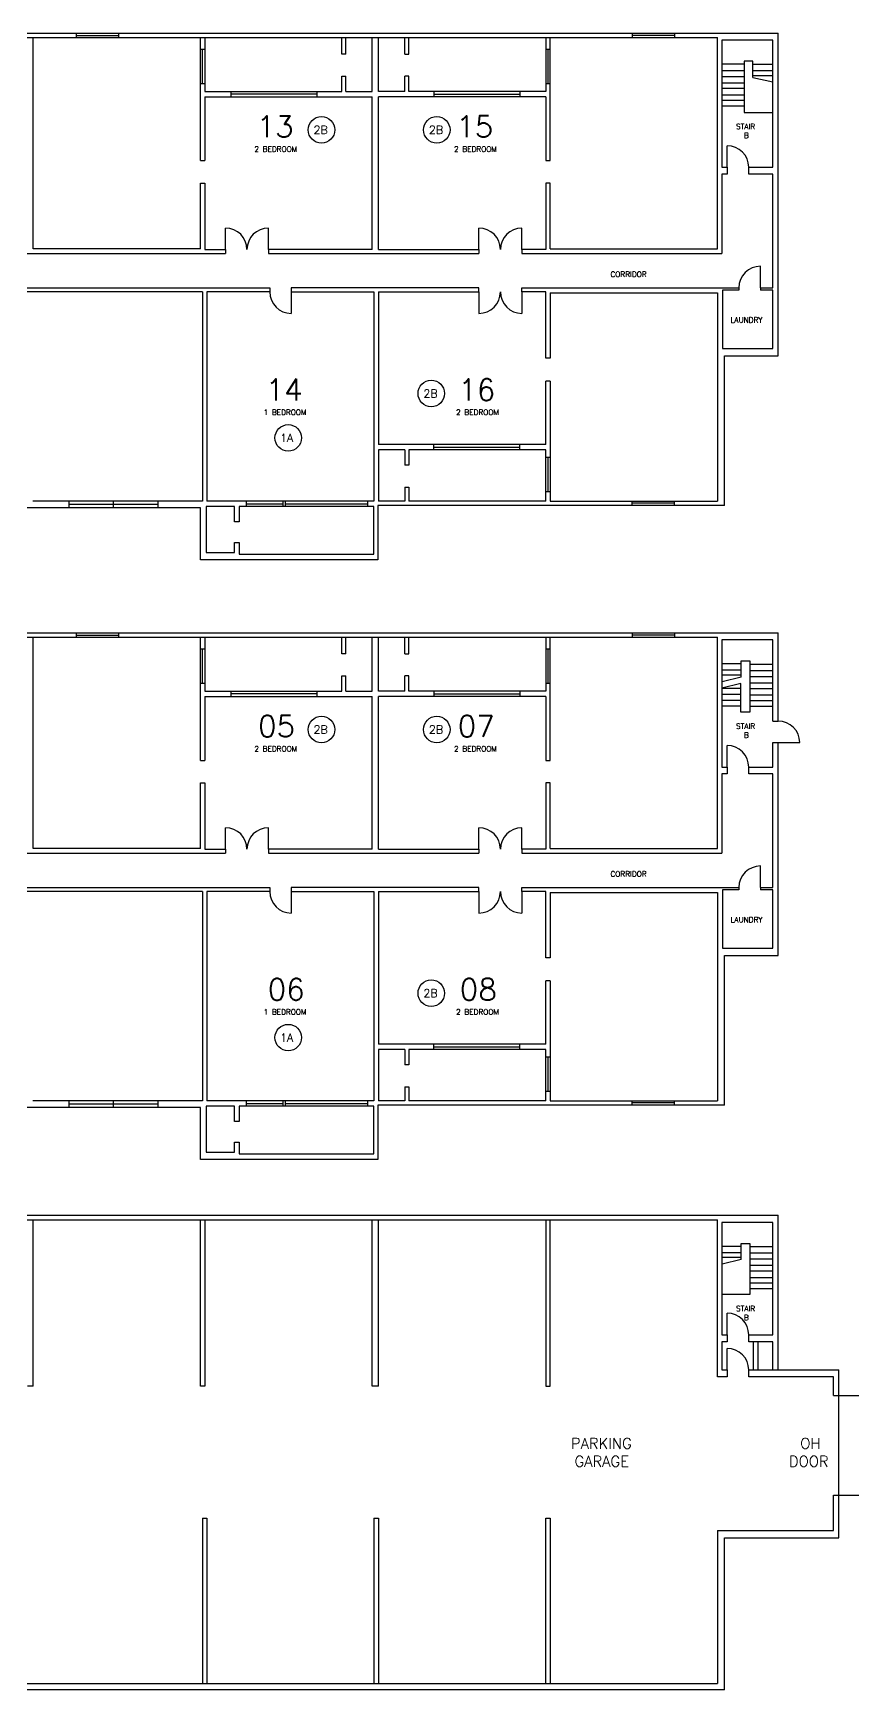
# Model space of a CAD drawing. Extents: x -40 to 2774, y -1306 to 1465.
# Drawn here: x 1393 to 2774, y -1306 to 1465 of the extents above; entities that cross this region are included whole.
import ezdxf

# ---------------------------------------------------------------- set-up
doc = ezdxf.new("R2010")
doc.units = 0
doc.header["$LTSCALE"] = 96
doc.header["$MEASUREMENT"] = 0
doc.layers.get('0').update_dxf_attribs({"linetype": 'CONTINUOUS'})
for name, color, linetype in [('A-DOOR', 9, 'CONTINUOUS'), ('A-RMNM', 12, 'CONTINUOUS'), ('AR-WALL', 8, 'CONTINUOUS')]:
    doc.layers.add(name, color=color, linetype=linetype)
doc.styles.add('ARCH', font='romans.shx')

# ---------------------------------------------------------------- blocks, each defined once
blk = doc.blocks.new('Window')
at = {"layer": 'AR-WALL'}
for p, q in [((3.7, 28.7), (-3.7, 28.7)), ((0, -28.7), (0, 28.7)), ((3.7, -28.7), (-3.7, -28.7))]:
    blk.add_line(p, q, dxfattribs=at)

msp = doc.modelspace()

# ---------------------------------------------------------------- linework, layer by layer
at = {"layer": 'A-DOOR'}
for p, q in [((2553.7, 1241), (2553.7, 1277)), ((1714.6, 1103.5), (1714.6, 1139.5)), ((1786.6, 1103.5), (1786.6, 1139.5)), ((2138.4, 1103.5), (2138.4, 1139.5)), ((2210.4, 1103.5), (2210.4, 1139.5)), ((2609.2, 1039.5), (2609.2, 1075.5)), ((1824.6, 1032.7), (1824.6, 996.7)), ((2138.4, 1032.7), (2138.4, 996.7)), ((2210.4, 1032.7), (2210.4, 996.7)), ((2639, 278.7), (2675, 278.7)), ((2553.7, 237.7), (2553.7, 273.7)), ((1714.6, 100.3), (1714.6, 136.3)), ((1786.6, 100.3), (1786.6, 136.3)), ((2138.4, 100.3), (2138.4, 136.3)), ((2210.4, 100.3), (2210.4, 136.3)), ((2609.2, 36.2), (2609.2, 72.2)), ((1824.6, 29.4), (1824.6, -6.6)), ((2138.4, 29.4), (2138.4, -6.6)), ((2210.4, 29.4), (2210.4, -6.6)), ((2553.7, -712), (2553.7, -676)), ((2553.7, -770.8), (2553.7, -734.8))]:
    msp.add_line(p, q, dxfattribs=at)
for centre, start, end in [((2553.7, 1241), 0, 90), ((1714.6, 1103.5), 0, 90), ((1786.6, 1103.5), 90, 180), ((2138.4, 1103.5), 0, 90), ((2210.4, 1103.5), 90, 180), ((2609.2, 1039.5), 90, 180), ((1824.6, 1032.7), 180, 270), ((2138.4, 1032.7), 270, 0), ((2210.4, 1032.7), 180, 270), ((2639, 278.7), 360, 90), ((2553.7, 237.7), 360, 90), ((1714.6, 100.3), 360, 90), ((1786.6, 100.3), 90, 180), ((2138.4, 100.3), 360, 90), ((2210.4, 100.3), 90, 180), ((2609.2, 36.2), 90, 180), ((1824.6, 29.4), 180, 270), ((2138.4, 29.4), 270, 0), ((2210.4, 29.4), 180, 270), ((2553.7, -712), 0, 90), ((2553.7, -770.8), 0, 90)]:
    msp.add_arc(centre, 36, start, end, dxfattribs=at)
at = {"layer": 'A-RMNM'}
for centre in [(1875.1, 1303.7), (2067.9, 1303.7), (2058.8, 862.7), (1819.6, 788.3), (1875.1, 300.5), (2067.9, 300.5), (2058.8, -140.6), (1819.6, -214.9)]:
    msp.add_circle(centre, 22.2, dxfattribs=at)
at = {"layer": 'AR-WALL'}
for p, q in [((-40, 1465.5), (2639, 1465.5)), ((242.8, 1458.1), (2537.2, 1458.1)), ((1393.2, 1104.9), (1393.2, 1458.1)), ((1464.8, 1465.5), (1464.8, 1458.1)), ((1464.8, 1461.8), (1535.9, 1461.8)), ((1535.9, 1465.5), (1535.9, 1458.1)), ((1672.7, 1252.2), (1672.7, 1458.1)), ((1680.1, 1458.1), (1680.1, 1367.7)), ((1909.3, 1430.3), (1909.3, 1458.1)), ((1915.7, 1430.3), (1915.7, 1458.1)), ((1959.9, 1367.7), (1959.9, 1458.1)), ((1970.6, 1367.7), (1970.6, 1458.1)), ((2014.8, 1430.3), (2014.8, 1458.1)), ((2021.1, 1430.3), (2021.1, 1458.1)), ((2250.3, 1458.1), (2250.3, 1367.7)), ((2257.8, 1252.2), (2257.8, 1458.1)), ((2394.5, 1465.5), (2394.5, 1458.1)), ((2465.6, 1461.8), (2394.5, 1461.8)), ((2465.6, 1465.5), (2465.6, 1458.1)), ((2537.2, 1104.9), (2537.2, 1458.1)), ((2630.2, 1453.6), (2544.9, 1453.6)), ((2544.9, 1453.6), (2544.9, 1241)), ((2630.2, 1241), (2630.2, 1453.6)), ((2639, 925.7), (2639, 1465.5)), ((1915.7, 1430.3), (1909.3, 1430.3)), ((2014.8, 1430.3), (2021.1, 1430.3)), ((2596.3, 1418.5), (2581.9, 1418.5)), ((2581.9, 1418.5), (2581.9, 1333)), ((2596.3, 1391.4), (2596.3, 1418.5)), ((2596.3, 1413.5), (2630.2, 1413.5)), ((1909.3, 1367.7), (1909.3, 1393.4)), ((1909.3, 1393.4), (1915.7, 1393.4)), ((1915.7, 1367.7), (1915.7, 1393.4)), ((2014.8, 1367.7), (2014.8, 1393.4)), ((2021.1, 1393.4), (2014.8, 1393.4)), ((2021.1, 1367.7), (2021.1, 1393.4)), ((2581.9, 1413.4), (2544.9, 1413.4)), ((2581.9, 1402.4), (2544.9, 1402.4)), ((2581.9, 1392.6), (2544.9, 1392.6)), ((2596.3, 1402.8), (2630.2, 1402.8)), ((2596.3, 1394.7), (2630.2, 1394.7)), ((2596.3, 1391.4), (2629.7, 1383.8)), ((1680.1, 1367.7), (1909.3, 1367.7)), ((1680.1, 1359), (1680.1, 1252.2)), ((1680.1, 1359), (1959.9, 1359)), ((1723.4, 1367.7), (1723.4, 1359)), ((1867.4, 1363.3), (1723.4, 1363.3)), ((1867.4, 1367.7), (1867.4, 1359)), ((1915.7, 1367.7), (1959.9, 1367.7)), ((1959.9, 1103.5), (1959.9, 1359)), ((2014.8, 1367.7), (1970.6, 1367.7)), ((1970.6, 1103.5), (1970.6, 1359)), ((2250.3, 1359), (1970.6, 1359)), ((2250.3, 1367.7), (2021.1, 1367.7)), ((2063.1, 1367.7), (2063.1, 1359)), ((2063.1, 1363.3), (2207.1, 1363.3)), ((2207.1, 1367.7), (2207.1, 1359)), ((2250.3, 1359), (2250.3, 1252.2)), ((2581.9, 1381.8), (2544.9, 1381.8)), ((2581.9, 1372.7), (2544.9, 1372.7)), ((2581.9, 1361.6), (2544.9, 1361.6)), ((2581.9, 1352.6), (2544.9, 1352.6)), ((2581.9, 1343.1), (2544.9, 1343.1)), ((2581.9, 1333), (2630.2, 1333)), ((1672.7, 1252.2), (1680.1, 1252.2)), ((2250.3, 1252.2), (2257.8, 1252.2)), ((2544.9, 1241), (2553.7, 1241)), ((2553.7, 1229.3), (2544.9, 1229.3)), ((2544.9, 1229.3), (2544.9, 1096.7)), ((2553.7, 1241), (2553.7, 1229.3)), ((2589.7, 1229.3), (2589.7, 1241)), ((2589.7, 1241), (2630.2, 1241)), ((2630.2, 1229.3), (2589.7, 1229.3)), ((2630.2, 1039.5), (2630.2, 1229.3)), ((1672.7, 1104.9), (1672.7, 1214.3)), ((1672.7, 1214.3), (1680.1, 1214.3)), ((1680.1, 1214.3), (1680.1, 1103.5)), ((2250.3, 1214.3), (2250.3, 1103.5)), ((2257.8, 1214.3), (2250.3, 1214.3)), ((2257.8, 1104.9), (2257.8, 1214.3)), ((1066.1, 1096.7), (1714.6, 1096.7)), ((1672.7, 1104.9), (1393.2, 1104.9)), ((1680.1, 1103.5), (1714.6, 1103.5)), ((1714.6, 1103.5), (1714.6, 1096.7)), ((1786.6, 1103.5), (1786.6, 1096.7)), ((1959.9, 1103.5), (1786.6, 1103.5)), ((1786.6, 1096.7), (2138.4, 1096.7)), ((1970.6, 1103.5), (2138.4, 1103.5)), ((2138.4, 1103.5), (2138.4, 1096.7)), ((2210.4, 1103.5), (2210.4, 1096.7)), ((2250.3, 1103.5), (2210.4, 1103.5)), ((2210.4, 1096.7), (2544.9, 1096.7)), ((2257.8, 1104.9), (2537.2, 1104.9)), ((1352.1, 1039.4), (1788.6, 1039.4)), ((1676.1, 1032.7), (1352.1, 1032.7)), ((1676.1, 1032.7), (1676.1, 682.3)), ((1683.6, 1032.7), (1683.6, 682.3)), ((1788.6, 1032.7), (1683.6, 1032.7)), ((1788.6, 1039.4), (1788.6, 1032.7)), ((2138.4, 1039.4), (1824.6, 1039.4)), ((1824.6, 1039.4), (1824.6, 1032.7)), ((1824.6, 1032.7), (1962.6, 1032.7)), ((1962.6, 1032.7), (1962.6, 682.3)), ((1970.6, 1032.7), (1970.6, 777.2)), ((1970.6, 1032.7), (2138.4, 1032.7)), ((2138.4, 1032.7), (2138.4, 1039.4)), ((2210.4, 1039.4), (2573.2, 1039.5)), ((2210.4, 1032.7), (2210.4, 1039.4)), ((2250.3, 1032.7), (2210.4, 1032.7)), ((2250.3, 921.9), (2250.3, 1032.7)), ((2257.8, 1031.3), (2537.2, 1031.3)), ((2257.8, 1031.3), (2257.8, 921.9)), ((2537.2, 1031.3), (2537.2, 682.3)), ((2573.2, 1035.5), (2545.9, 1035.5)), ((2545.9, 1035.5), (2545.9, 938.1)), ((2573.2, 1039.5), (2573.2, 1035.5)), ((2609.2, 1039.5), (2609.2, 1035.5)), ((2609.2, 1039.5), (2630.2, 1039.5)), ((2630.2, 1035.5), (2609.2, 1035.5)), ((2630.2, 938.1), (2630.2, 1035.5)), ((2257.8, 921.9), (2250.3, 921.9)), ((2545.9, 938.1), (2630.2, 938.1)), ((2549.1, 675.5), (2549.1, 925.7)), ((2549.1, 925.7), (2639, 925.7)), ((2250.3, 777.2), (2250.3, 883.1)), ((2257.8, 883.1), (2250.3, 883.1)), ((2257.8, 883.1), (2257.8, 682.3)), ((2250.3, 777.2), (1970.6, 777.2)), ((2063.1, 768.5), (2063.1, 777.2)), ((2207.1, 768.5), (2207.1, 777.2)), ((2014.8, 768.5), (1970.6, 768.5)), ((1970.6, 768.5), (1970.6, 682.3)), ((2014.8, 768.5), (2014.8, 742.8)), ((2250.3, 768.5), (2021.1, 768.5)), ((2021.1, 768.5), (2021.1, 742.8)), ((2063.1, 772.8), (2207.1, 772.8)), ((2250.3, 682.3), (2250.3, 768.5)), ((2021.1, 742.8), (2014.8, 742.8)), ((2014.8, 705.9), (2014.8, 682.3)), ((2014.8, 705.9), (2021.1, 705.9)), ((2021.1, 705.9), (2021.1, 682.3)), ((1672.8, 671.5), (237, 671.5)), ((1676.1, 682.3), (1392.7, 682.3)), ((1452.7, 682.3), (1452.7, 671.5)), ((1601.5, 676.9), (1452.7, 676.9)), ((1526.9, 682.3), (1526.9, 671.5)), ((1601.5, 682.3), (1601.5, 671.5)), ((1672.8, 584.6), (1672.8, 671.5)), ((1682.2, 673.7), (1682.2, 596.4)), ((1729.7, 673.7), (1682.2, 673.7)), ((1962.6, 682.3), (1683.6, 682.3)), ((1729.7, 648.1), (1729.7, 673.7)), ((1962.6, 673.7), (1737.6, 673.7)), ((1737.6, 673.7), (1737.6, 648.1)), ((1749.2, 682.3), (1749.2, 673.7)), ((1749.2, 678), (1810.7, 678)), ((1810.7, 682.3), (1810.7, 673.7)), ((1814.4, 682.3), (1814.4, 673.7)), ((1814.4, 678), (1952.3, 678)), ((1952.3, 682.3), (1952.3, 673.7)), ((1962.6, 594.1), (1962.6, 673.7)), ((2549.1, 675.5), (1969.5, 675.5)), ((1969.5, 675.5), (1969.5, 584.6)), ((2014.8, 682.3), (1970.6, 682.3)), ((2250.3, 682.3), (2021.1, 682.3)), ((2257.8, 682.3), (2537.2, 682.3)), ((2394.5, 675.5), (2394.5, 682.9)), ((2465.6, 679.2), (2394.5, 679.2)), ((2465.6, 675.5), (2465.6, 682.9)), ((1737.6, 648.1), (1729.7, 648.1)), ((1729.7, 596.4), (1729.7, 613.6)), ((1729.7, 613.6), (1737.6, 613.6)), ((1737.6, 613.6), (1737.6, 594.1)), ((1969.5, 584.6), (1672.8, 584.6)), ((1682.2, 596.4), (1729.7, 596.4)), ((1737.6, 594.1), (1962.6, 594.1)), ((225.6, 462.3), (2639, 462.3)), ((242.8, 454.8), (2537.2, 454.8)), ((1393.2, 101.6), (1393.2, 454.8)), ((1464.8, 462.3), (1464.8, 454.8)), ((1464.8, 458.5), (1535.9, 458.5)), ((1535.9, 462.3), (1535.9, 454.8)), ((1672.7, 248.9), (1672.7, 454.8)), ((1680.1, 454.8), (1680.1, 364.5)), ((1909.3, 427), (1909.3, 454.8)), ((1915.7, 427), (1915.7, 454.8)), ((1959.9, 364.5), (1959.9, 454.8)), ((1970.6, 364.5), (1970.6, 454.8)), ((2014.8, 427), (2014.8, 454.8)), ((2021.1, 427), (2021.1, 454.8)), ((2250.3, 454.8), (2250.3, 364.5)), ((2257.8, 248.9), (2257.8, 454.8)), ((2394.5, 462.3), (2394.5, 454.8)), ((2465.6, 458.5), (2394.5, 458.5)), ((2465.6, 462.3), (2465.6, 454.8)), ((2537.2, 101.6), (2537.2, 454.8)), ((2630.2, 450.4), (2544.9, 450.4)), ((2544.9, 450.4), (2544.9, 237.7)), ((2630.2, 314.7), (2630.2, 450.4)), ((2639, 314.7), (2639, 462.3)), ((1915.7, 427), (1909.3, 427)), ((2014.8, 427), (2021.1, 427)), ((1909.3, 364.5), (1909.3, 390.2)), ((1909.3, 390.2), (1915.7, 390.2)), ((1915.7, 364.5), (1915.7, 390.2)), ((2014.8, 364.5), (2014.8, 390.2)), ((2021.1, 390.2), (2014.8, 390.2)), ((2021.1, 364.5), (2021.1, 390.2)), ((2577, 410.3), (2544.9, 410.3)), ((2577, 399.6), (2544.9, 399.6)), ((2577, 391.4), (2544.9, 391.4)), ((2577, 388.1), (2545.5, 380.5)), ((2577, 388.1), (2577, 415.3)), ((2577, 415.3), (2591.4, 415.3)), ((2591.4, 415.3), (2591.4, 329.8)), ((2591.4, 410.1), (2630.2, 410.1)), ((2591.4, 399.2), (2630.2, 399.2)), ((2591.4, 389.3), (2630.2, 389.3)), ((1680.1, 364.5), (1909.3, 364.5)), ((1723.4, 364.5), (1723.4, 355.7)), ((1867.4, 364.5), (1867.4, 355.7)), ((1915.7, 364.5), (1959.9, 364.5)), ((2014.8, 364.5), (1970.6, 364.5)), ((2250.3, 364.5), (2021.1, 364.5)), ((2063.1, 364.5), (2063.1, 355.7)), ((2207.1, 364.5), (2207.1, 355.7)), ((2576.5, 377.4), (2544.9, 369.8)), ((2576.5, 369.1), (2544.9, 369.1)), ((2576.5, 329.8), (2576.5, 377.4)), ((2591.4, 378.6), (2630.2, 378.6)), ((2591.4, 369.4), (2630.2, 369.4)), ((1680.1, 355.7), (1680.1, 248.9)), ((1680.1, 355.7), (1959.9, 355.7)), ((1867.4, 360.1), (1723.4, 360.1)), ((1959.9, 100.3), (1959.9, 355.7)), ((1970.6, 100.3), (1970.6, 355.7)), ((2250.3, 355.7), (1970.6, 355.7)), ((2063.1, 360.1), (2207.1, 360.1)), ((2250.3, 355.7), (2250.3, 248.9)), ((2576.5, 359.2), (2544.9, 359.2)), ((2576.5, 349.2), (2544.9, 349.2)), ((2576.5, 339.8), (2544.9, 339.8)), ((2591.4, 358.3), (2630.2, 358.3)), ((2591.4, 349.3), (2630.2, 349.3)), ((2591.4, 339.8), (2630.2, 339.8)), ((2591.4, 329.8), (2576.5, 329.8)), ((2630.2, 314.7), (2639, 314.7)), ((2630.2, 237.7), (2630.2, 278.7)), ((2630.2, 278.7), (2639, 278.7)), ((2639, -77.5), (2639, 278.7)), ((1672.7, 248.9), (1680.1, 248.9)), ((2250.3, 248.9), (2257.8, 248.9)), ((2544.9, 237.7), (2553.7, 237.7)), ((2553.7, 226.1), (2544.9, 226.1)), ((2544.9, 226.1), (2544.9, 93.5)), ((2553.7, 237.7), (2553.7, 226.1)), ((2589.7, 226.1), (2589.7, 237.7)), ((2589.7, 237.7), (2630.2, 237.7)), ((2630.2, 226.1), (2589.7, 226.1)), ((2630.2, 36.2), (2630.2, 226.1)), ((1672.7, 101.6), (1672.7, 211.1)), ((1672.7, 211.1), (1680.1, 211.1)), ((1680.1, 211.1), (1680.1, 100.3)), ((2250.3, 211.1), (2250.3, 100.3)), ((2257.8, 211.1), (2250.3, 211.1)), ((2257.8, 101.6), (2257.8, 211.1)), ((1066.1, 93.5), (1714.6, 93.5)), ((1672.7, 101.6), (1393.2, 101.6)), ((1680.1, 100.3), (1714.6, 100.3)), ((1714.6, 100.3), (1714.6, 93.5)), ((1786.6, 100.3), (1786.6, 93.5)), ((1959.9, 100.3), (1786.6, 100.3)), ((1786.6, 93.5), (2138.4, 93.5)), ((1970.6, 100.3), (2138.4, 100.3)), ((2138.4, 100.3), (2138.4, 93.5)), ((2210.4, 100.3), (2210.4, 93.5)), ((2250.3, 100.3), (2210.4, 100.3)), ((2210.4, 93.5), (2544.9, 93.5)), ((2257.8, 101.6), (2537.2, 101.6)), ((1352.1, 36.2), (1788.6, 36.2)), ((1676.1, 29.4), (1352.1, 29.4)), ((1676.1, 29.4), (1676.1, -320.9)), ((1683.6, 29.4), (1683.6, -320.9)), ((1788.6, 29.4), (1683.6, 29.4)), ((1788.6, 36.2), (1788.6, 29.4)), ((2138.4, 36.2), (1824.6, 36.2)), ((1824.6, 36.2), (1824.6, 29.4)), ((1824.6, 29.4), (1962.6, 29.4)), ((1962.6, 29.4), (1962.6, -320.9)), ((1970.6, 29.4), (1970.6, -226)), ((1970.6, 29.4), (2138.4, 29.4)), ((2138.4, 29.4), (2138.4, 36.2)), ((2210.4, 29.4), (2210.4, 36.2)), ((2210.4, 36.2), (2573.2, 36.2)), ((2250.3, 29.4), (2210.4, 29.4)), ((2250.3, -81.4), (2250.3, 29.4)), ((2257.8, 28.1), (2537.2, 28.1)), ((2257.8, 28.1), (2257.8, -81.4)), ((2537.2, 28.1), (2537.2, -320.9)), ((2573.2, 32.3), (2545.9, 32.3)), ((2545.9, 32.3), (2545.9, -65.1)), ((2573.2, 36.2), (2573.2, 32.3)), ((2609.2, 36.2), (2609.2, 32.3)), ((2609.2, 36.2), (2630.2, 36.2)), ((2630.2, 32.3), (2609.2, 32.3)), ((2630.2, -65.1), (2630.2, 32.3)), ((2257.8, -81.4), (2250.3, -81.4)), ((2545.9, -65.1), (2630.2, -65.1)), ((2549.1, -327.8), (2549.1, -77.5)), ((2549.1, -77.5), (2639, -77.5)), ((2250.3, -226), (2250.3, -120.1)), ((2257.8, -120.1), (2250.3, -120.1)), ((2257.8, -120.1), (2257.8, -320.9)), ((2250.3, -226), (1970.6, -226)), ((2014.8, -234.8), (1970.6, -234.8)), ((1970.6, -234.8), (1970.6, -320.9)), ((2014.8, -234.8), (2014.8, -260.5)), ((2250.3, -234.8), (2021.1, -234.8)), ((2021.1, -234.8), (2021.1, -260.5)), ((2063.1, -234.8), (2063.1, -226)), ((2063.1, -230.4), (2207.1, -230.4)), ((2207.1, -234.8), (2207.1, -226)), ((2250.3, -320.9), (2250.3, -234.8)), ((2021.1, -260.5), (2014.8, -260.5)), ((2014.8, -297.3), (2014.8, -320.9)), ((2014.8, -297.3), (2021.1, -297.3)), ((2021.1, -297.3), (2021.1, -320.9)), ((1672.8, -331.7), (237, -331.7)), ((1676.1, -320.9), (1392.7, -320.9)), ((1452.7, -320.9), (1452.7, -331.7)), ((1601.5, -326.3), (1452.7, -326.3)), ((1526.9, -320.9), (1526.9, -331.7)), ((1601.5, -320.9), (1601.5, -331.7)), ((1672.8, -418.6), (1672.8, -331.7)), ((1682.2, -329.5), (1682.2, -406.8)), ((1729.7, -329.5), (1682.2, -329.5)), ((1962.6, -320.9), (1683.6, -320.9)), ((1729.7, -355.2), (1729.7, -329.5)), ((1962.6, -329.5), (1737.6, -329.5)), ((1737.6, -329.5), (1737.6, -355.2)), ((1749.2, -320.9), (1749.2, -329.5)), ((1749.2, -325.2), (1810.7, -325.2)), ((1810.7, -320.9), (1810.7, -329.5)), ((1814.4, -320.9), (1814.4, -329.5)), ((1814.4, -325.2), (1952.3, -325.2)), ((1952.3, -320.9), (1952.3, -329.5)), ((1962.6, -409.2), (1962.6, -329.5)), ((2549.1, -327.8), (1969.5, -327.8)), ((1969.5, -327.8), (1969.5, -418.6)), ((2014.8, -320.9), (1970.6, -320.9)), ((2250.3, -320.9), (2021.1, -320.9)), ((2257.8, -320.9), (2537.2, -320.9)), ((2394.5, -327.8), (2394.5, -320.3)), ((2465.6, -324), (2394.5, -324)), ((2465.6, -327.8), (2465.6, -320.3)), ((1737.6, -355.2), (1729.7, -355.2)), ((1682.2, -406.8), (1729.7, -406.8)), ((1729.7, -406.8), (1729.7, -389.6)), ((1729.7, -389.6), (1737.6, -389.6)), ((1737.6, -389.6), (1737.6, -409.2)), ((1737.6, -409.2), (1962.6, -409.2)), ((1969.5, -418.6), (1672.8, -418.6)), ((-40, -512.1), (2639, -512.1)), ((242.8, -519.6), (2537.2, -519.6)), ((1393.2, -798.2), (1393.2, -519.6)), ((1672.7, -798.2), (1672.7, -519.6)), ((1680.1, -519.6), (1680.1, -798.2)), ((1959.9, -798.2), (1959.9, -519.6)), ((1970.6, -798.2), (1970.6, -519.6)), ((2250.3, -519.6), (2250.3, -798.2)), ((2257.8, -798.2), (2257.8, -519.6)), ((2537.2, -782.4), (2537.2, -519.6)), ((2630.2, -524), (2544.9, -524)), ((2544.9, -524), (2544.9, -712)), ((2630.2, -712), (2630.2, -524)), ((2639, -770.8), (2639, -512.1)), ((2577, -564.1), (2544.9, -564.1)), ((2577, -574.8), (2544.9, -574.8)), ((2577, -586.2), (2577, -559.1)), ((2577, -559.1), (2591.4, -559.1)), ((2591.4, -559.1), (2591.4, -644.6)), ((2591.4, -564.3), (2630.2, -564.3)), ((2591.4, -575.2), (2630.2, -575.2)), ((2577, -583), (2544.9, -583)), ((2577, -586.2), (2545.5, -593.9)), ((2591.4, -585), (2630.2, -585)), ((2591.4, -595.8), (2630.2, -595.8)), ((2591.4, -604.9), (2630.2, -604.9)), ((2591.4, -616), (2630.2, -616)), ((2591.4, -625), (2630.2, -625)), ((2591.4, -634.6), (2630.2, -634.6)), ((2591.4, -644.6), (2544.9, -644.6)), ((2544.9, -712), (2553.7, -712)), ((2553.7, -712), (2553.7, -723.6)), ((2589.7, -723.6), (2589.7, -712)), ((2589.7, -712), (2630.2, -712)), ((2553.7, -723.6), (2544.9, -723.6)), ((2544.9, -723.6), (2544.9, -770.8)), ((2630.2, -723.6), (2589.7, -723.6)), ((2597.5, -770.8), (2597.5, -723.6)), ((2605.5, -770.8), (2605.5, -723.6)), ((2630.2, -770.8), (2630.2, -723.6)), ((2544.9, -770.8), (2553.7, -770.8)), ((2553.7, -770.8), (2553.7, -782.4)), ((2589.7, -782.4), (2589.7, -770.8)), ((2589.7, -770.8), (2740.1, -770.8)), ((2740.1, -1051.9), (2740.1, -770.8)), ((1393.2, -798.2), (1383.6, -798.2)), ((1680.1, -798.2), (1672.7, -798.2)), ((1970.6, -798.2), (1959.9, -798.2)), ((2250.3, -798.2), (2257.8, -798.2)), ((2553.7, -782.4), (2537.2, -782.4)), ((2731.4, -782.4), (2589.7, -782.4)), ((2731.4, -813.6), (2731.4, -782.4)), ((2731.4, -813.6), (2773.8, -813.6)), ((2731.4, -1039.5), (2731.4, -980.5)), ((2731.4, -980.5), (2773.8, -980.5)), ((1676.1, -1018.9), (1676.1, -1295.3)), ((1676.1, -1018.9), (1683.6, -1018.9)), ((1683.6, -1018.9), (1683.6, -1295.3)), ((1962.6, -1018.9), (1962.6, -1295.3)), ((1962.6, -1018.9), (1970.6, -1018.9)), ((1970.6, -1018.9), (1970.6, -1295.3)), ((2250.3, -1295.3), (2250.3, -1018.9)), ((2250.3, -1018.9), (2257.8, -1018.9)), ((2257.8, -1018.9), (2257.8, -1295.3)), ((2537.2, -1039.5), (2537.2, -1295.3)), ((2537.2, -1039.5), (2731.4, -1039.5)), ((2549.1, -1306.1), (2549.1, -1051.9)), ((2549.1, -1051.9), (2740.1, -1051.9)), ((-27, -1295.3), (2537.2, -1295.3)), ((2549.1, -1306.1), (-40, -1306.1))]:
    msp.add_line(p, q, dxfattribs=at)

# ---------------------------------------------------------------- block references
for p in [(1676.4, 1409.5), (2254, 1409.5), (2254, 726.7), (1676.4, 406.3), (2254, 406.3), (2254, -276.6)]:
    msp.add_blockref('Window', p)

# ---------------------------------------------------------------- texts
at = {"layer": 'A-RMNM', "style": 'ARCH'}
for s, height, p in [('13', 36, (1766.8, 1291.2)), ('2B', 13.5, (1861.9, 1296.9)), ('2B', 13.5, (2054.8, 1296.9)), ('15', 36, (2100.6, 1291.2)), ('STAIR', 9, (2568.4, 1304.9)), ('2 BEDROOM', 9, (1762.9, 1267)), ('2 BEDROOM', 9, (2096.8, 1267)), ('B', 9, (2581.5, 1289.9)), ('CORRIDOR', 9, (2358.4, 1057.6)), ('LAUNDRY', 9, (2559.1, 981.1)), ('14', 36, (1781.9, 850.9)), ('16', 36, (2104, 850.9)), ('2B', 13.5, (2045.7, 855.9)), ('1 BEDROOM', 9, (1778.3, 826.7)), ('2 BEDROOM', 9, (2100.2, 826.7)), ('1A', 13.5, (1805.8, 781.6)), ('05', 36, (1769.3, 288)), ('2B', 13.5, (1861.9, 293.7)), ('2B', 13.5, (2054.8, 293.7)), ('07', 36, (2103.2, 288)), ('STAIR', 9, (2568.4, 301.7)), ('B', 9, (2581.5, 286.7)), ('2 BEDROOM', 9, (1762.9, 263.8)), ('2 BEDROOM', 9, (2096.8, 263.8)), ('CORRIDOR', 9, (2358.4, 54.4)), ('LAUNDRY', 9, (2559.1, -22.2)), ('06', 36, (1785.4, -152.3)), ('2B', 13.5, (2045.7, -147.3)), ('08', 36, (2106.6, -152.3)), ('1 BEDROOM', 9, (1778.3, -176.5)), ('2 BEDROOM', 9, (2100.2, -176.5)), ('1A', 13.5, (1805.8, -221.7)), ('STAIR', 9, (2568.4, -672.7)), ('B', 9, (2581.5, -687.7)), ('PARKING', 18, (2292.3, -902.8)), ('OH', 18, (2675.8, -902.8)), ('GARAGE', 18, (2298.3, -932.8)), ('DOOR', 18, (2656.9, -932.8))]:
    msp.add_text(s, height=height, dxfattribs=at).set_placement(p)

doc.saveas('drawing.dxf')
